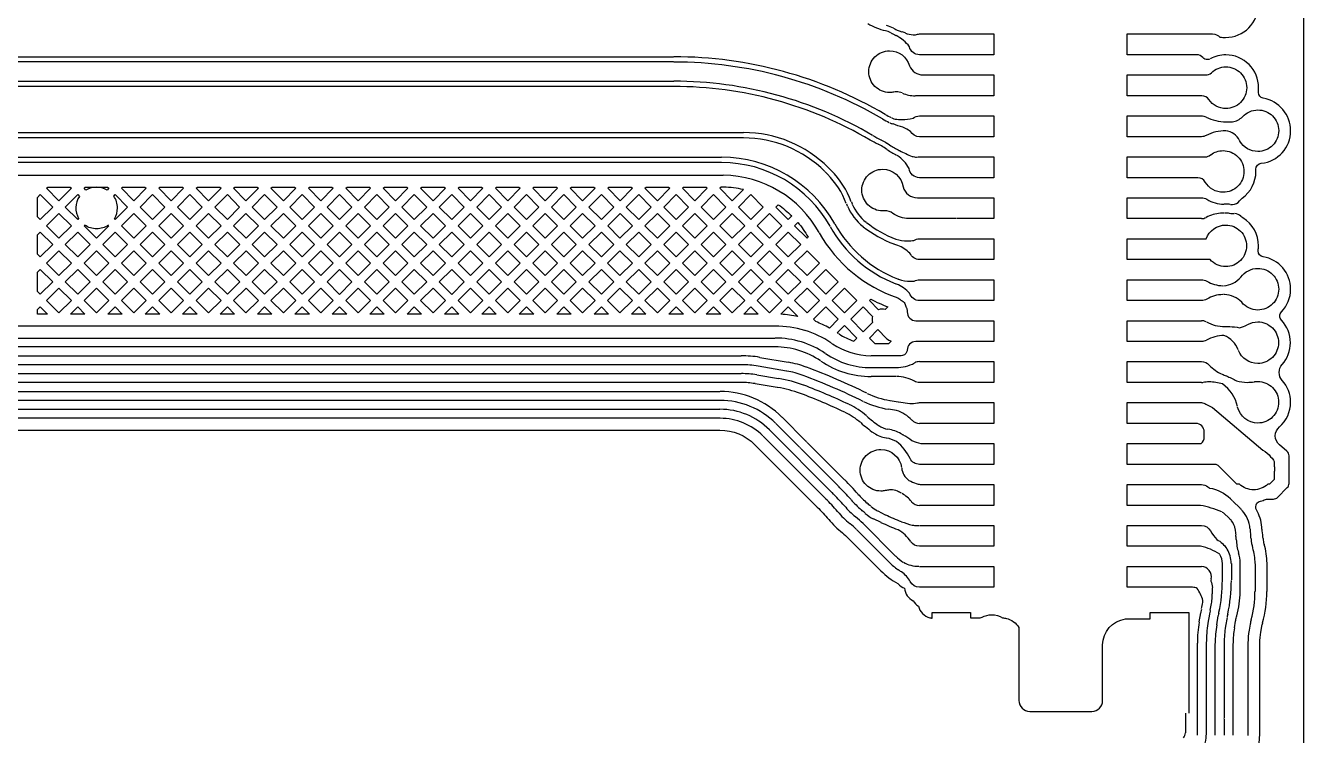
# Model space of a CAD drawing. Extents: x 1548 to 1929, y -174 to 95.
# Drawn here: x 1779.49 to 1790.42, y 42.51 to 48.58 of the extents above; entities that cross this region are included whole.
import ezdxf

# ---------------------------------------------------------------- set-up
doc = ezdxf.new("R2010")
doc.units = 0
doc.layers.add('gbr-dxf_layer0', color=7, linetype='Continuous')

msp = doc.modelspace()

# ---------------------------------------------------------------- linework, layer by layer
at = {"layer": 'gbr-dxf_layer0'}
for p, q in [((1774.881, 48.311), (1785.032, 48.311)), ((1785.032, 48.266), (1774.882, 48.266)), ((1774.882, 48.102), (1785.033, 48.102)), ((1787.166, 48.155), (1787.451, 48.155)), ((1789.543, 48.155), (1789.578, 48.155)), ((1785.032, 48.057), (1774.881, 48.057)), ((1787.133, 47.977), (1787.1, 47.977)), ((1789.452, 47.977), (1788.908, 47.977)), ((1789.543, 47.627), (1788.908, 47.627)), ((1785.53, 47.618), (1767.849, 47.618)), ((1785.628, 47.618), (1785.533, 47.618)), ((1786.854, 47.519), (1786.83, 47.535)), ((1786.856, 47.572), (1786.877, 47.558)), ((1767.917, 47.451), (1785.442, 47.451)), ((1767.881, 47.298), (1785.455, 47.298)), ((1785.441, 47.406), (1767.917, 47.406)), ((1786.346, 47.308), (1786.326, 47.328)), ((1786.356, 47.362), (1786.379, 47.339)), ((1789.443, 47.277), (1788.908, 47.277)), ((1787.117, 47.105), (1787.133, 47.105)), ((1787.451, 46.927), (1787.044, 46.927)), ((1789.452, 46.577), (1788.908, 46.577)), ((1789.543, 46.227), (1788.908, 46.227)), ((1779.68, 46.111), (1779.595, 46.111)), ((1780, 46.111), (1779.876, 46.111)), ((1780.319, 46.111), (1780.196, 46.111)), ((1780.639, 46.111), (1780.515, 46.111)), ((1780.959, 46.111), (1780.835, 46.111)), ((1781.278, 46.111), (1781.155, 46.111)), ((1781.598, 46.111), (1781.474, 46.111)), ((1781.918, 46.111), (1781.794, 46.111)), ((1782.237, 46.111), (1782.114, 46.111)), ((1782.557, 46.111), (1782.434, 46.111)), ((1782.877, 46.111), (1782.753, 46.111)), ((1783.197, 46.111), (1783.073, 46.111)), ((1783.516, 46.111), (1783.393, 46.111)), ((1783.836, 46.111), (1783.712, 46.111)), ((1784.156, 46.111), (1784.032, 46.111)), ((1784.475, 46.111), (1784.352, 46.111)), ((1784.795, 46.111), (1784.672, 46.111)), ((1785.115, 46.111), (1784.991, 46.111)), ((1785.435, 46.111), (1785.311, 46.111)), ((1785.754, 46.111), (1785.631, 46.111)), ((1785.898, 46.009), (1768.373, 46.009)), ((1787.104, 46.055), (1787.133, 46.055)), ((1789.745, 46.004), (1789.783, 46.004)), ((1768.378, 45.907), (1785.898, 45.907)), ((1786.431, 45.952), (1786.437, 45.948)), ((1789.452, 45.877), (1788.908, 45.877)), ((1785.896, 45.831), (1768.376, 45.831)), ((1785.608, 45.679), (1768.376, 45.679)), ((1768.377, 45.755), (1785.608, 45.755)), ((1785.997, 45.625), (1785.755, 45.667)), ((1785.769, 45.741), (1786.011, 45.7)), ((1768.378, 45.603), (1785.61, 45.603)), ((1785.744, 45.591), (1785.928, 45.56)), ((1786.931, 45.578), (1786.721, 45.578)), ((1786.723, 45.654), (1786.931, 45.654)), ((1785.608, 45.526), (1768.378, 45.526)), ((1768.378, 45.45), (1785.426, 45.45)), ((1785.918, 45.484), (1785.729, 45.516)), ((1789.543, 45.527), (1788.908, 45.527)), ((1785.428, 45.374), (1768.377, 45.374)), ((1786.882, 45.373), (1786.951, 45.362)), ((1789.454, 45.355), (1789.535, 45.355)), ((1789.536, 45.355), (1789.543, 45.355)), ((1768.378, 45.298), (1785.426, 45.298)), ((1785.959, 45.23), (1786.163, 45.025)), ((1785.426, 45.222), (1768.377, 45.222)), ((1785.851, 45.122), (1786.385, 44.588)), ((1786.108, 44.973), (1785.904, 45.177)), ((1786.33, 44.535), (1785.796, 45.069)), ((1786.174, 45.015), (1786.493, 44.695)), ((1786.438, 44.643), (1786.122, 44.959)), ((1789.543, 44.827), (1788.908, 44.827)), ((1789.792, 44.533), (1789.809, 44.517)), ((1789.812, 44.513), (1789.873, 44.452)), ((1786.805, 44.33), (1786.741, 44.361)), ((1786.776, 44.429), (1786.84, 44.397)), ((1789.785, 44.361), (1789.729, 44.417)), ((1786.873, 43.992), (1786.597, 44.268)), ((1786.652, 44.321), (1786.928, 44.044)), ((1787.133, 43.955), (1787.222, 43.955)), ((1789.722, 43.84), (1789.722, 43.979)), ((1789.799, 43.98), (1789.799, 43.84)), ((1789.875, 43.74), (1789.875, 43.979)), ((1790.002, 43.978), (1790.002, 43.742)), ((1790.104, 43.74), (1790.104, 43.981)), ((1789.467, 43.777), (1789.454, 43.777)), ((1789.636, 43.773), (1789.636, 43.721)), ((1789.524, 43.481), (1789.537, 43.558)), ((1789.612, 43.547), (1789.599, 43.47)), ((1789.619, 43.579), (1789.618, 43.573)), ((1789.674, 43.456), (1789.687, 43.534)), ((1789.692, 43.555), (1789.693, 43.562)), ((1789.762, 43.519), (1789.749, 43.445)), ((1789.768, 43.547), (1789.766, 43.54)), ((1789.407, 42.7), (1789.407, 42.533))]:
    msp.add_line(p, q, dxfattribs=at)
at = {"layer": 'gbr-dxf_layer0', "linetype": 'Continuous'}
for points in [[(1790.415, 50.929, -0.006517), (1790.415, 50.925), (1790.415, 44.305, -0.014829), (1790.415, 44.295, -0.014825), (1790.415, 44.284), (1790.415, 42.266, -0.414217), (1789.618, 41.47), (1768.502, 41.47, 0.196007), (1766.612, 40.699, -0.196002), (1756.197, 36.453), (1750.697, 36.453, -0.196002), (1740.282, 40.699, 0.196006), (1738.392, 41.47), (1709.026, 41.47)], [(1789.454, 48.505), (1789.639, 48.505, -0.19855), (1789.702, 48.479, 0.043656), (1789.75, 48.475, 0.414223), (1790.03, 48.755)], [(1787.019, 48.51, 0.002817), (1787.028, 48.506, 0.054235), (1787.098, 48.498, -0.102346), (1787.133, 48.505), (1787.222, 48.505), (1787.768, 48.505), (1787.768, 48.327), (1787.222, 48.327)], [(1789.613, 48.289, -0.123266), (1789.601, 48.286), (1789.594, 48.286, -0.221165), (1789.556, 48.304, 0.200226), (1789.503, 48.327), (1788.908, 48.327), (1788.908, 48.505), (1789.453, 48.505)], [(1787.222, 48.327), (1787.133, 48.327, -0.349886), (1787.047, 48.396, 0.115519), (1786.933, 48.492)], [(1786.7, 48.183, -0.414223), (1786.878, 48.361, -0.333035), (1787.048, 48.233, 0.30556), (1787.164, 48.155)], [(1790.009, 47.349, -0.385514), (1790.055, 47.4, 0.384963), (1790.306, 47.678, 0.366937), (1790.072, 47.955, -0.36712), (1790.03, 48.005, -0.03233), (1790.03, 48.011, 0.031471), (1790.032, 48.046, 0.414219), (1789.752, 48.326, 0.125074), (1789.619, 48.292)], [(1786.934, 48.011, 0.038795), (1786.915, 48.009, -0.052973), (1786.878, 48.005, -0.414223), (1786.7, 48.183)], [(1789.579, 48.155, 0.179772), (1789.628, 48.173, -0.196442), (1789.752, 48.224, -0.414223), (1789.93, 48.046, -0.414223), (1789.752, 47.868, -0.243589), (1789.607, 47.944)], [(1789.606, 47.945, 0.240351), (1789.546, 47.977), (1789.454, 47.977)], [(1789.756, 47.754), (1789.808, 47.754, 0.154982), (1789.894, 47.797, -0.212577), (1790.026, 47.856, -0.414223), (1790.204, 47.679, -0.414223), (1790.026, 47.501, -0.269113), (1789.872, 47.59, -0.036515), (1789.869, 47.595, 0.237039), (1789.752, 47.678)], [(1787.133, 47.627, -0.267483), (1787.056, 47.672, 0.052489), (1786.992, 47.709, -0.036883), (1786.907, 47.736)], [(1786.984, 47.773, 0.066719), (1787.078, 47.785, -0.17097), (1787.133, 47.805), (1787.222, 47.805)], [(1789.449, 47.805), (1789.543, 47.805, -0.112277), (1789.582, 47.796)], [(1767.85, 47.663), (1785.53, 47.663, -0.060323), (1785.536, 47.663), (1785.629, 47.663)], [(1786.734, 47.638, 0.023701), (1786.804, 47.601, -0.060789), (1786.809, 47.598, -0.028336), (1786.854, 47.573)], [(1789.751, 47.678, 0.113926), (1789.585, 47.638, -0.123289), (1789.543, 47.627)], [(1786.83, 47.535, 0.030573), (1786.785, 47.56, -0.061683), (1786.78, 47.562, -0.021552), (1786.713, 47.598)], [(1787.222, 47.277), (1787.133, 47.277, -0.382029), (1787.045, 47.356, 0.109213), (1786.943, 47.467)], [(1786.962, 47.509, 0.028394), (1787.071, 47.459, 0.028115), (1787.109, 47.452, -0.068218), (1787.133, 47.455)], [(1789.543, 47.455), (1789.577, 47.455, 0.157744), (1789.62, 47.471)], [(1789.623, 47.473, -0.161696), (1789.729, 47.508, -0.414223), (1789.907, 47.33, -0.414223), (1789.729, 47.152, -0.265439), (1789.576, 47.24)], [(1786.641, 47.171, -0.414223), (1786.819, 47.349, -0.366078), (1786.994, 47.2, 0.345689), (1787.115, 47.105)], [(1789.808, 47.047, 0.235588), (1789.868, 47.078, -0.085807), (1789.892, 47.102, 0.242351), (1790.009, 47.33, 0.014903), (1790.009, 47.346)], [(1789.576, 47.24, 0.259872), (1789.513, 47.277), (1789.445, 47.277)], [(1786.836, 46.994, -0.025273), (1786.819, 46.993, -0.414223), (1786.641, 47.171)], [(1789.454, 47.105), (1789.543, 47.105, -0.139761), (1789.59, 47.092, 0.123864), (1789.735, 47.05)], [(1787.041, 46.927, -0.155548), (1786.906, 46.972, 0.148296), (1786.837, 46.994)], [(1789.735, 46.974, -0.015704), (1789.732, 46.974, -0.012296), (1789.705, 46.973, 0.102365), (1789.585, 46.938)], [(1780.2, 46.87, -0.14942), (1780.1, 46.84, -0.154669), (1779.998, 46.872), (1779.992, 46.866)], [(1786.679, 46.895, 0.075458), (1786.931, 46.752, 0.073639), (1787.032, 46.737)], [(1789.543, 46.755), (1789.584, 46.755, -0.315979), (1789.751, 46.872, -0.414223), (1789.929, 46.695, -0.414223), (1789.751, 46.517, -0.215669), (1789.617, 46.577), (1789.454, 46.577)], [(1790.306, 46.324, 0.367965), (1790.071, 46.601, -0.368955), (1790.028, 46.651, -0.033463), (1790.028, 46.657, 0.033306), (1790.031, 46.694, 0.260296), (1789.898, 46.933, -0.055294), (1789.88, 46.946)], [(1786.277, 46.805, 0.185081), (1786.947, 46.25, -0.101339), (1786.964, 46.24, 0.027824), (1786.986, 46.224, -0.200043), (1787.011, 46.193, 0.037673), (1787.017, 46.175)], [(1787.033, 46.737, 0.038574), (1787.086, 46.741, -0.141807), (1787.133, 46.755), (1787.222, 46.755), (1787.768, 46.755), (1787.768, 46.577), (1787.222, 46.577)], [(1787.222, 46.577), (1787.133, 46.577, -0.300315), (1787.052, 46.631, 0.089353), (1786.948, 46.698, -0.008787), (1786.915, 46.71)], [(1789.732, 46.354, 0.209222), (1789.881, 46.427, -0.242642), (1790.026, 46.502, -0.414223), (1790.204, 46.324, -0.414223), (1790.026, 46.146, -0.225702), (1789.888, 46.212, 0.20405), (1789.74, 46.278), (1789.732, 46.278)], [(1787.133, 46.227, -0.325649), (1787.049, 46.289, 0.113114), (1786.938, 46.368)], [(1786.948, 46.412, -0.004473), (1786.953, 46.41, 0.087262), (1787.057, 46.392)], [(1787.058, 46.392, 0.025729), (1787.089, 46.393, -0.130989), (1787.133, 46.405), (1787.222, 46.405)], [(1789.454, 46.405), (1789.543, 46.405, -0.138543), (1789.59, 46.392, 0.12883), (1789.726, 46.354)], [(1790.306, 45.358, 0.185414), (1790.234, 45.545, -0.185462), (1790.208, 45.613, -0.184466), (1790.233, 45.681, 0.184283), (1790.304, 45.867, 0.192594), (1790.227, 46.06, -0.192106), (1790.213, 46.095, -0.193926), (1790.228, 46.13, 0.193938), (1790.306, 46.324)], [(1786.705, 46.227), (1786.717, 46.239, 0.030424), (1786.863, 46.172)], [(1786.863, 46.172), (1786.841, 46.15, 0.163695), (1786.784, 46.148), (1786.705, 46.227)], [(1789.726, 46.278, 0.129061), (1789.59, 46.24, -0.137805), (1789.543, 46.227)], [(1787.018, 46.174, 0.016833), (1787.021, 46.166, -0.136543), (1787.028, 46.14), (1787.028, 46.13)], [(1786.443, 45.944, -0.020297), (1786.447, 45.942, 0.071229), (1786.572, 45.881), (1786.598, 45.907), (1786.492, 46.013), (1786.431, 45.952)], [(1789.785, 46.004, -0.056222), (1789.869, 45.995, 0.08197), (1789.933, 46.02)], [(1789.938, 46.022, -0.128061), (1790.025, 46.045, -0.414223), (1790.202, 45.867, -0.414223), (1790.025, 45.689, -0.306784), (1789.86, 45.801)], [(1786.379, 45.865, -0.017459), (1786.376, 45.867, 0.070258), (1786.155, 45.971)], [(1786.705, 45.907), (1786.777, 45.979), (1786.852, 45.903, 0.127212), (1786.891, 45.881)], [(1787.451, 45.877), (1787.101, 45.877, 0.407927), (1787.028, 45.802, -0.110629), (1787.026, 45.791, -0.118474), (1787.013, 45.771, -0.20148), (1786.977, 45.756), (1786.721, 45.756)], [(1789.585, 45.887, -0.122331), (1789.543, 45.877), (1789.454, 45.877)], [(1789.858, 45.805, 0.214349), (1789.736, 45.928, 0.12043), (1789.586, 45.888)], [(1789.454, 45.705), (1789.543, 45.705, -0.215021), (1789.61, 45.675, 0.094446), (1789.721, 45.597, -0.009921), (1789.755, 45.584)], [(1787.222, 45.527), (1787.133, 45.527, -0.12817), (1787.09, 45.538, 0.119245), (1786.938, 45.578)], [(1789.757, 45.583, -0.025963), (1789.843, 45.541, 0.07364), (1789.934, 45.528)], [(1789.851, 45.321, 0.191894), (1789.723, 45.514, 0.079028), (1789.61, 45.532)], [(1789.935, 45.528, 0.046229), (1789.993, 45.533, -0.047598), (1790, 45.534, -0.036505), (1790.026, 45.535, -0.414223), (1790.203, 45.358, -0.414223), (1790.026, 45.18, -0.347605), (1789.853, 45.317)], [(1786.953, 45.362), (1787.051, 45.347, 0.05099), (1787.115, 45.353)], [(1787.117, 45.353, -0.045473), (1787.133, 45.355), (1787.222, 45.355)], [(1789.568, 45.064), (1789.568, 45.104, 0.4012), (1789.495, 45.177), (1788.908, 45.177), (1788.908, 45.355), (1789.454, 45.355)], [(1789.543, 45.355, -0.113119), (1789.581, 45.342), (1789.638, 45.312), (1790.068, 44.948, -0.125723), (1790.135, 44.891), (1790.147, 44.88, -0.22027), (1790.165, 44.842), (1790.165, 44.82, -0.044677), (1790.168, 44.788, -0.044673), (1790.165, 44.756), (1790.165, 44.697), (1790.126, 44.658), (1790.111, 44.658, -0.190342), (1789.99, 44.61, -0.190335), (1789.868, 44.658), (1789.847, 44.658), (1789.692, 44.813, 0.090466), (1789.669, 44.827), (1789.543, 44.827)], [(1790.092, 44.528, -0.089612), (1790.11, 44.531), (1790.159, 44.531, 0.199328), (1790.194, 44.545), (1790.277, 44.629, 0.198628), (1790.292, 44.664), (1790.292, 44.901, 0.220256), (1790.274, 44.939), (1790.211, 44.993, -0.220051), (1790.175, 45.071, -0.216608), (1790.21, 45.147, 0.21617), (1790.306, 45.358)], [(1787.069, 45.205, 0.125196), (1786.937, 45.287), (1786.868, 45.298)], [(1766.497, 44.835, -0.075246), (1768.377, 45.119), (1785.428, 45.119, -0.198651), (1785.724, 44.997), (1786.259, 44.462, -0.016766), (1786.357, 44.357, 0.038969), (1786.474, 44.242, -0.022423), (1786.525, 44.196), (1786.802, 43.918, 0.071019), (1786.949, 43.808, 0.106274), (1787.006, 43.768, 0.270457), (1787.079, 43.662, 0.125985), (1787.125, 43.616, 0.287204), (1787.221, 43.517)], [(1787.053, 44.877, 0.111325), (1786.938, 45.022, 0.08342), (1786.85, 45.052)], [(1786.996, 45.078, -0.060828), (1787.069, 45.031, 0.047255), (1787.144, 45.005), (1787.768, 45.005), (1787.768, 44.827), (1787.224, 44.827)], [(1789.454, 45.005), (1789.541, 45.005, 0.226057), (1789.568, 45.063)], [(1786.626, 44.777, -0.414223), (1786.804, 44.954, -0.375381), (1786.98, 44.8)], [(1786.981, 44.796, 0.211492), (1787.043, 44.69, 0.029593), (1787.106, 44.663, 0.02853), (1787.14, 44.655), (1787.222, 44.655)], [(1787.222, 44.827), (1787.133, 44.827, -0.283097), (1787.054, 44.876)], [(1786.888, 44.609, 0.06264), (1786.85, 44.604, -0.035366), (1786.841, 44.603, -0.052817), (1786.804, 44.599, -0.414223), (1786.626, 44.777)], [(1786.98, 44.58, -0.013727), (1786.946, 44.598, 0.096383), (1786.889, 44.609)], [(1789.543, 44.655, -0.169954), (1789.599, 44.635, 0.005172), (1789.613, 44.625, -0.154539), (1789.791, 44.535)], [(1789.717, 44.422, 0.053252), (1789.535, 44.477), (1789.453, 44.477)], [(1790.07, 44.193, 0.03229), (1790.063, 44.258, -0.047608), (1790.06, 44.292, 0.109732), (1790.013, 44.439, -0.131189), (1790.007, 44.464, -0.354661), (1790.047, 44.514, 0.042013), (1790.092, 44.527)], [(1787.058, 44.168, 0.130849), (1786.95, 44.267, -0.026924), (1786.807, 44.329)], [(1786.98, 44.337, 0.017554), (1787.072, 44.308, 0.035213), (1787.112, 44.305)], [(1789.7, 44.059, 0.106274), (1789.536, 44.127), (1788.908, 44.127), (1788.908, 44.305), (1789.452, 44.305)], [(1789.454, 44.305), (1789.543, 44.305, -0.277715), (1789.622, 44.258, 0.053424), (1789.674, 44.185, -0.130401), (1789.761, 44.106)], [(1787.222, 44.127), (1787.133, 44.127, -0.246385), (1787.06, 44.166)], [(1787.133, 43.777, -0.279087), (1787.055, 43.825, 0.101981), (1786.979, 43.909, -0.014931), (1786.952, 43.926)], [(1789.627, 43.848, 0.01293), (1789.623, 43.83, -0.120748), (1789.637, 43.775)], [(1789.554, 43.65, 0.008278), (1789.556, 43.664, 0.080293), (1789.506, 43.767, 0.135377), (1789.468, 43.777)], [(1787.221, 43.515), (1787.23, 43.515, 0.022025), (1787.242, 43.514), (1787.242, 43.562), (1787.57, 43.562), (1787.57, 43.515), (1787.637, 43.515)], [(1787.638, 43.515, 0.103621), (1787.668, 43.522, -0.12138), (1787.75, 43.542, -0.139884), (1787.844, 43.515, -0.048154), (1787.876, 43.511)], [(1787.876, 43.511, -0.205427), (1787.983, 43.432), (1787.983, 42.812)], [(1787.983, 42.81, 0.408292), (1788.076, 42.715), (1788.607, 42.715, 0.399285), (1788.699, 42.808), (1788.699, 43.284, -0.378699), (1788.895, 43.506), (1789.106, 43.506), (1789.106, 43.562), (1789.435, 43.562), (1789.435, 42.7)], [(1789.825, 43.431), (1789.834, 43.486, -0.029196), (1789.836, 43.493, -0.007157), (1789.846, 43.533)], [(1789.969, 43.5, 0.007602), (1789.959, 43.462), (1789.95, 43.411)], [(1789.588, 41.861, 0.307018), (1790.042, 42.531), (1790.042, 42.667), (1790.043, 43.3, -0.040468), (1790.05, 43.393), (1790.059, 43.442, -0.006638), (1790.067, 43.472)], [(1789.509, 42.513), (1789.509, 42.634, -0.06753), (1789.51, 42.644, -0.066241), (1789.509, 42.654), (1789.509, 43.298)], [(1789.585, 43.3), (1789.585, 42.654, -0.06753), (1789.584, 42.644, -0.066241), (1789.585, 42.634), (1789.585, 42.515)], [(1789.661, 42.514), (1789.661, 42.646, -0.066756), (1789.662, 42.656, -0.066812), (1789.661, 42.666), (1789.661, 43.297)], [(1789.737, 43.298), (1789.737, 42.666, -0.066756), (1789.736, 42.656, -0.066812), (1789.737, 42.646), (1789.737, 42.512)], [(1789.814, 42.514), (1789.814, 42.676, -0.039413), (1789.814, 42.686, -0.040025), (1789.814, 42.696), (1789.814, 43.297)], [(1789.941, 43.299), (1789.941, 42.696, -0.039413), (1789.94, 42.686, -0.040025), (1789.941, 42.676), (1789.941, 42.511)]]:
    msp.add_lwpolyline(points, format="xyb", dxfattribs=at)
for points in [[(1787.453, 48.155), (1787.768, 48.155), (1787.768, 47.977), (1787.133, 47.977)], [(1788.908, 47.977), (1788.908, 48.155), (1789.543, 48.155)], [(1787.224, 47.805), (1787.768, 47.805), (1787.768, 47.627), (1787.133, 47.627)], [(1788.908, 47.627), (1788.908, 47.805), (1789.447, 47.805)], [(1787.133, 47.455), (1787.768, 47.455), (1787.768, 47.277), (1787.224, 47.277)], [(1788.908, 47.277), (1788.908, 47.455), (1789.543, 47.455)], [(1785.457, 47.196), (1785.437, 47.196), (1785.427, 47.186)], [(1785.427, 47.186), (1785.533, 47.08), (1785.629, 47.176)], [(1787.133, 47.105), (1787.768, 47.105), (1787.768, 46.927), (1787.454, 46.927)], [(1789.543, 46.927), (1788.908, 46.927), (1788.908, 47.105), (1789.452, 47.105)], [(1779.992, 46.866), (1780.098, 46.76), (1780.204, 46.866)], [(1788.908, 46.577), (1788.908, 46.755), (1789.543, 46.755)], [(1787.225, 46.405), (1787.768, 46.405), (1787.768, 46.227), (1787.133, 46.227)], [(1788.908, 46.227), (1788.908, 46.405), (1789.452, 46.405)], [(1779.595, 46.111), (1779.595, 46.15), (1779.618, 46.173), (1779.68, 46.111)], [(1779.876, 46.111), (1779.938, 46.173), (1780, 46.111)], [(1780.196, 46.111), (1780.258, 46.173), (1780.319, 46.111)], [(1780.515, 46.111), (1780.577, 46.173), (1780.639, 46.111)], [(1780.835, 46.111), (1780.897, 46.173), (1780.959, 46.111)], [(1781.155, 46.111), (1781.217, 46.173), (1781.278, 46.111)], [(1781.474, 46.111), (1781.536, 46.173), (1781.598, 46.111)], [(1781.794, 46.111), (1781.856, 46.173), (1781.918, 46.111)], [(1782.114, 46.111), (1782.176, 46.173), (1782.237, 46.111)], [(1782.434, 46.111), (1782.495, 46.173), (1782.557, 46.111)], [(1782.753, 46.111), (1782.815, 46.173), (1782.877, 46.111)], [(1783.073, 46.111), (1783.135, 46.173), (1783.197, 46.111)], [(1783.393, 46.111), (1783.454, 46.173), (1783.516, 46.111)], [(1783.712, 46.111), (1783.774, 46.173), (1783.836, 46.111)], [(1784.032, 46.111), (1784.094, 46.173), (1784.156, 46.111)], [(1784.352, 46.111), (1784.414, 46.173), (1784.475, 46.111)], [(1784.672, 46.111), (1784.733, 46.173), (1784.795, 46.111)], [(1784.991, 46.111), (1785.053, 46.173), (1785.115, 46.111)], [(1785.311, 46.111), (1785.373, 46.173), (1785.435, 46.111)], [(1785.631, 46.111), (1785.692, 46.173), (1785.754, 46.111)], [(1785.949, 46.11), (1786.012, 46.173), (1786.094, 46.091)], [(1787.133, 46.055), (1787.768, 46.055), (1787.768, 45.877), (1787.453, 45.877)], [(1788.908, 45.877), (1788.908, 46.055), (1789.543, 46.055)], [(1786.891, 45.881), (1786.868, 45.858), (1786.755, 45.858), (1786.705, 45.907)], [(1787.133, 45.705), (1787.768, 45.705), (1787.768, 45.527), (1787.224, 45.527)], [(1788.908, 45.527), (1788.908, 45.705), (1789.452, 45.705)], [(1787.225, 45.355), (1787.768, 45.355), (1787.768, 45.177), (1787.133, 45.177)], [(1788.908, 44.827), (1788.908, 45.005), (1789.452, 45.005)], [(1787.224, 44.655), (1787.768, 44.655), (1787.768, 44.477), (1787.133, 44.477)], [(1789.451, 44.477), (1788.908, 44.477), (1788.908, 44.655), (1789.543, 44.655)], [(1787.133, 44.305), (1787.768, 44.305), (1787.768, 44.127), (1787.224, 44.127)], [(1787.224, 43.955), (1787.768, 43.955), (1787.768, 43.777), (1787.133, 43.777)], [(1789.452, 43.777), (1788.908, 43.777), (1788.908, 43.955), (1789.543, 43.955)]]:
    msp.add_lwpolyline(points, dxfattribs=at)
for points in [[(1779.672, 47.186), (1779.682, 47.196), (1779.874, 47.196), (1779.884, 47.186), (1779.778, 47.08)], [(1780.311, 47.186), (1780.322, 47.196), (1780.513, 47.196), (1780.523, 47.186), (1780.417, 47.08)], [(1780.631, 47.186), (1780.641, 47.196), (1780.833, 47.196), (1780.843, 47.186), (1780.737, 47.08)], [(1780.951, 47.186), (1780.961, 47.196), (1781.152, 47.196), (1781.163, 47.186), (1781.057, 47.08)], [(1781.27, 47.186), (1781.281, 47.196), (1781.472, 47.196), (1781.482, 47.186), (1781.376, 47.08)], [(1781.59, 47.186), (1781.6, 47.196), (1781.792, 47.196), (1781.802, 47.186), (1781.696, 47.08)], [(1781.91, 47.186), (1781.92, 47.196), (1782.111, 47.196), (1782.122, 47.186), (1782.016, 47.08)], [(1782.23, 47.186), (1782.24, 47.196), (1782.431, 47.196), (1782.441, 47.186), (1782.335, 47.08)], [(1782.549, 47.186), (1782.56, 47.196), (1782.751, 47.196), (1782.761, 47.186), (1782.655, 47.08)], [(1782.869, 47.186), (1782.879, 47.196), (1783.071, 47.196), (1783.081, 47.186), (1782.975, 47.08)], [(1783.189, 47.186), (1783.199, 47.196), (1783.39, 47.196), (1783.401, 47.186), (1783.295, 47.08)], [(1783.508, 47.186), (1783.519, 47.196), (1783.71, 47.196), (1783.72, 47.186), (1783.614, 47.08)], [(1783.828, 47.186), (1783.838, 47.196), (1784.03, 47.196), (1784.04, 47.186), (1783.934, 47.08)], [(1784.148, 47.186), (1784.158, 47.196), (1784.35, 47.196), (1784.36, 47.186), (1784.254, 47.08)], [(1784.468, 47.186), (1784.478, 47.196), (1784.669, 47.196), (1784.68, 47.186), (1784.574, 47.08)], [(1784.787, 47.186), (1784.798, 47.196), (1784.989, 47.196), (1784.999, 47.186), (1784.893, 47.08)], [(1785.107, 47.186), (1785.117, 47.196), (1785.309, 47.196), (1785.319, 47.186), (1785.213, 47.08)], [(1779.595, 46.943), (1779.595, 47.109), (1779.618, 47.132), (1779.724, 47.026), (1779.618, 46.92)], [(1780.471, 47.026), (1780.577, 47.132), (1780.683, 47.026), (1780.577, 46.92)], [(1780.791, 47.026), (1780.897, 47.132), (1781.003, 47.026), (1780.897, 46.92)], [(1781.111, 47.026), (1781.217, 47.132), (1781.322, 47.026), (1781.217, 46.92)], [(1781.43, 47.026), (1781.536, 47.132), (1781.642, 47.026), (1781.536, 46.92)], [(1781.75, 47.026), (1781.856, 47.132), (1781.962, 47.026), (1781.856, 46.92)], [(1782.07, 47.026), (1782.176, 47.132), (1782.282, 47.026), (1782.176, 46.92)], [(1782.389, 47.026), (1782.495, 47.132), (1782.601, 47.026), (1782.495, 46.92)], [(1782.709, 47.026), (1782.815, 47.132), (1782.921, 47.026), (1782.815, 46.92)], [(1783.029, 47.026), (1783.135, 47.132), (1783.241, 47.026), (1783.135, 46.92)], [(1783.349, 47.026), (1783.454, 47.132), (1783.561, 47.026), (1783.455, 46.92)], [(1783.668, 47.026), (1783.774, 47.132), (1783.88, 47.026), (1783.774, 46.92)], [(1783.988, 47.026), (1784.094, 47.132), (1784.2, 47.026), (1784.094, 46.92)], [(1784.308, 47.026), (1784.414, 47.132), (1784.52, 47.026), (1784.414, 46.92)], [(1784.627, 47.026), (1784.733, 47.132), (1784.839, 47.026), (1784.733, 46.92)], [(1784.947, 47.026), (1785.053, 47.132), (1785.159, 47.026), (1785.053, 46.92)], [(1785.267, 47.026), (1785.373, 47.132), (1785.479, 47.026), (1785.373, 46.92)], [(1785.587, 47.026), (1785.692, 47.132), (1785.798, 47.026), (1785.692, 46.92)], [(1779.672, 46.866), (1779.778, 46.972), (1779.884, 46.866), (1779.778, 46.76)], [(1780.311, 46.866), (1780.417, 46.972), (1780.523, 46.866), (1780.417, 46.76)], [(1780.631, 46.866), (1780.737, 46.972), (1780.843, 46.866), (1780.737, 46.76)], [(1780.951, 46.866), (1781.057, 46.972), (1781.163, 46.866), (1781.057, 46.76)], [(1781.271, 46.866), (1781.376, 46.972), (1781.482, 46.866), (1781.377, 46.76)], [(1781.59, 46.866), (1781.696, 46.972), (1781.802, 46.866), (1781.696, 46.76)], [(1781.91, 46.866), (1782.016, 46.972), (1782.122, 46.866), (1782.016, 46.76)], [(1782.23, 46.866), (1782.335, 46.972), (1782.442, 46.866), (1782.336, 46.76)], [(1782.549, 46.866), (1782.655, 46.972), (1782.761, 46.866), (1782.655, 46.76)], [(1782.869, 46.866), (1782.975, 46.972), (1783.081, 46.866), (1782.975, 46.76)], [(1783.189, 46.866), (1783.295, 46.972), (1783.401, 46.866), (1783.295, 46.76)], [(1783.508, 46.866), (1783.614, 46.972), (1783.72, 46.866), (1783.614, 46.76)], [(1783.828, 46.866), (1783.934, 46.972), (1784.04, 46.866), (1783.934, 46.76)], [(1784.148, 46.866), (1784.254, 46.972), (1784.36, 46.866), (1784.254, 46.76)], [(1784.468, 46.866), (1784.574, 46.972), (1784.679, 46.866), (1784.573, 46.76)], [(1784.787, 46.866), (1784.893, 46.972), (1784.999, 46.866), (1784.893, 46.76)], [(1785.107, 46.866), (1785.213, 46.972), (1785.319, 46.866), (1785.213, 46.76)], [(1785.427, 46.866), (1785.533, 46.972), (1785.639, 46.866), (1785.532, 46.76)], [(1785.746, 46.866), (1785.852, 46.972), (1785.958, 46.866), (1785.852, 46.76)], [(1779.595, 46.624), (1779.595, 46.789), (1779.618, 46.812), (1779.724, 46.706), (1779.618, 46.6)], [(1779.832, 46.706), (1779.938, 46.812), (1780.044, 46.706), (1779.938, 46.6)], [(1780.152, 46.706), (1780.257, 46.812), (1780.364, 46.706), (1780.258, 46.6)], [(1780.471, 46.706), (1780.577, 46.812), (1780.683, 46.706), (1780.577, 46.6)], [(1780.791, 46.706), (1780.897, 46.812), (1781.003, 46.706), (1780.897, 46.6)], [(1781.111, 46.706), (1781.217, 46.812), (1781.323, 46.706), (1781.217, 46.6)], [(1781.43, 46.706), (1781.536, 46.812), (1781.642, 46.706), (1781.536, 46.6)], [(1781.75, 46.706), (1781.856, 46.812), (1781.962, 46.706), (1781.856, 46.6)], [(1782.07, 46.706), (1782.176, 46.812), (1782.282, 46.706), (1782.176, 46.6)], [(1782.39, 46.706), (1782.495, 46.812), (1782.601, 46.706), (1782.496, 46.6)], [(1782.709, 46.706), (1782.815, 46.812), (1782.921, 46.706), (1782.815, 46.6)], [(1783.029, 46.706), (1783.135, 46.812), (1783.241, 46.706), (1783.135, 46.6)], [(1783.349, 46.706), (1783.455, 46.812), (1783.561, 46.706), (1783.455, 46.6)], [(1783.668, 46.706), (1783.774, 46.812), (1783.88, 46.706), (1783.774, 46.6)], [(1783.988, 46.706), (1784.094, 46.812), (1784.2, 46.706), (1784.094, 46.6)], [(1784.308, 46.706), (1784.414, 46.812), (1784.52, 46.706), (1784.414, 46.6)], [(1784.627, 46.706), (1784.733, 46.812), (1784.839, 46.706), (1784.733, 46.6)], [(1784.947, 46.706), (1785.053, 46.812), (1785.159, 46.706), (1785.053, 46.6)], [(1785.267, 46.706), (1785.373, 46.812), (1785.479, 46.706), (1785.373, 46.6)], [(1785.586, 46.706), (1785.692, 46.812), (1785.798, 46.706), (1785.692, 46.6)], [(1785.906, 46.706), (1786.012, 46.812), (1786.118, 46.706), (1786.012, 46.6)], [(1779.672, 46.546), (1779.778, 46.652), (1779.884, 46.546), (1779.778, 46.441)], [(1779.992, 46.546), (1780.098, 46.652), (1780.204, 46.546), (1780.098, 46.44)], [(1780.311, 46.546), (1780.417, 46.652), (1780.523, 46.546), (1780.417, 46.44)], [(1780.631, 46.546), (1780.737, 46.652), (1780.843, 46.546), (1780.737, 46.44)], [(1780.951, 46.546), (1781.057, 46.652), (1781.163, 46.546), (1781.057, 46.44)], [(1781.271, 46.546), (1781.377, 46.652), (1781.483, 46.546), (1781.377, 46.44)], [(1781.59, 46.546), (1781.696, 46.652), (1781.802, 46.546), (1781.696, 46.441)], [(1781.91, 46.546), (1782.016, 46.652), (1782.122, 46.546), (1782.016, 46.44)], [(1782.23, 46.546), (1782.336, 46.652), (1782.442, 46.546), (1782.336, 46.44)], [(1782.549, 46.546), (1782.655, 46.652), (1782.761, 46.546), (1782.655, 46.441)], [(1782.869, 46.546), (1782.975, 46.652), (1783.081, 46.546), (1782.975, 46.44)], [(1783.189, 46.546), (1783.295, 46.652), (1783.401, 46.546), (1783.295, 46.44)], [(1783.509, 46.546), (1783.614, 46.652), (1783.72, 46.546), (1783.614, 46.441)], [(1783.828, 46.546), (1783.934, 46.652), (1784.04, 46.546), (1783.934, 46.44)], [(1784.148, 46.546), (1784.254, 46.652), (1784.36, 46.547), (1784.254, 46.441)], [(1784.467, 46.547), (1784.573, 46.652), (1784.679, 46.546), (1784.573, 46.44)], [(1784.787, 46.546), (1784.893, 46.652), (1784.999, 46.546), (1784.893, 46.44)], [(1785.107, 46.546), (1785.213, 46.652), (1785.319, 46.547), (1785.213, 46.441)], [(1785.427, 46.547), (1785.532, 46.652), (1785.638, 46.546), (1785.533, 46.441)], [(1785.746, 46.546), (1785.852, 46.652), (1785.958, 46.546), (1785.852, 46.44)], [(1786.066, 46.546), (1786.172, 46.652), (1786.278, 46.546), (1786.172, 46.44)], [(1779.595, 46.304), (1779.595, 46.469), (1779.618, 46.493), (1779.724, 46.387), (1779.618, 46.281)], [(1779.832, 46.387), (1779.938, 46.493), (1780.044, 46.387), (1779.938, 46.281)], [(1780.152, 46.387), (1780.258, 46.493), (1780.364, 46.387), (1780.258, 46.281)], [(1780.471, 46.387), (1780.577, 46.492), (1780.683, 46.387), (1780.577, 46.281)], [(1780.791, 46.387), (1780.897, 46.493), (1781.003, 46.387), (1780.897, 46.281)], [(1781.111, 46.387), (1781.217, 46.493), (1781.323, 46.387), (1781.217, 46.281)], [(1781.43, 46.387), (1781.536, 46.493), (1781.642, 46.387), (1781.536, 46.281)], [(1781.75, 46.387), (1781.856, 46.492), (1781.962, 46.386), (1781.856, 46.281)], [(1782.07, 46.386), (1782.176, 46.493), (1782.282, 46.387), (1782.176, 46.28)], [(1782.39, 46.387), (1782.496, 46.493), (1782.601, 46.387), (1782.495, 46.281)], [(1782.709, 46.387), (1782.815, 46.493), (1782.921, 46.387), (1782.815, 46.281)], [(1783.029, 46.387), (1783.135, 46.492), (1783.241, 46.386), (1783.135, 46.28)], [(1783.349, 46.386), (1783.455, 46.493), (1783.561, 46.387), (1783.454, 46.281)], [(1783.668, 46.387), (1783.774, 46.493), (1783.88, 46.387), (1783.774, 46.281)], [(1783.988, 46.387), (1784.094, 46.493), (1784.2, 46.387), (1784.094, 46.281)], [(1784.308, 46.387), (1784.414, 46.493), (1784.52, 46.387), (1784.414, 46.281)], [(1784.627, 46.387), (1784.733, 46.493), (1784.839, 46.387), (1784.733, 46.281)], [(1784.947, 46.387), (1785.053, 46.493), (1785.159, 46.387), (1785.053, 46.281)], [(1785.267, 46.387), (1785.373, 46.493), (1785.479, 46.387), (1785.373, 46.281)], [(1785.586, 46.387), (1785.692, 46.492), (1785.798, 46.386), (1785.692, 46.281)], [(1785.906, 46.386), (1786.012, 46.493), (1786.118, 46.387), (1786.012, 46.281)], [(1786.226, 46.387), (1786.332, 46.492), (1786.438, 46.387), (1786.332, 46.281)], [(1779.672, 46.227), (1779.778, 46.333), (1779.884, 46.227), (1779.778, 46.121)], [(1779.992, 46.227), (1780.098, 46.333), (1780.204, 46.227), (1780.098, 46.121)], [(1780.311, 46.227), (1780.417, 46.333), (1780.523, 46.227), (1780.417, 46.121)], [(1780.631, 46.227), (1780.737, 46.333), (1780.843, 46.227), (1780.737, 46.121)], [(1780.951, 46.227), (1781.057, 46.333), (1781.163, 46.227), (1781.057, 46.121)], [(1781.271, 46.227), (1781.377, 46.333), (1781.482, 46.227), (1781.376, 46.121)], [(1781.59, 46.227), (1781.696, 46.333), (1781.802, 46.227), (1781.696, 46.121)], [(1781.91, 46.227), (1782.016, 46.333), (1782.122, 46.227), (1782.016, 46.121)], [(1782.23, 46.227), (1782.336, 46.333), (1782.442, 46.227), (1782.335, 46.121)], [(1782.549, 46.227), (1782.655, 46.333), (1782.761, 46.227), (1782.655, 46.121)], [(1782.869, 46.227), (1782.975, 46.333), (1783.081, 46.227), (1782.975, 46.121)], [(1783.189, 46.227), (1783.295, 46.333), (1783.401, 46.227), (1783.295, 46.121)], [(1783.508, 46.227), (1783.614, 46.333), (1783.72, 46.227), (1783.614, 46.121)], [(1783.828, 46.227), (1783.934, 46.333), (1784.04, 46.227), (1783.934, 46.121)], [(1784.148, 46.227), (1784.254, 46.333), (1784.36, 46.227), (1784.254, 46.121)], [(1784.467, 46.227), (1784.573, 46.333), (1784.679, 46.227), (1784.573, 46.121)], [(1784.787, 46.227), (1784.893, 46.333), (1784.999, 46.227), (1784.893, 46.121)], [(1785.107, 46.227), (1785.213, 46.333), (1785.319, 46.227), (1785.213, 46.121)], [(1785.427, 46.227), (1785.533, 46.333), (1785.639, 46.227), (1785.533, 46.121)], [(1785.746, 46.227), (1785.852, 46.333), (1785.958, 46.227), (1785.852, 46.121)], [(1786.066, 46.227), (1786.172, 46.333), (1786.278, 46.227), (1786.172, 46.121)], [(1786.386, 46.227), (1786.492, 46.333), (1786.598, 46.227), (1786.492, 46.121)]]:
    msp.add_lwpolyline(points, close=True, dxfattribs=at)
for points in [[(1779.992, 47.186), (1780.002, 47.196), (1780.193, 47.196), (1780.204, 47.186), (1780.189, 47.171, 0.274161), (1780.008, 47.17)], [(1779.832, 47.026), (1779.938, 47.132), (1779.953, 47.117, 0.287002), (1779.946, 46.928), (1779.938, 46.92)], [(1780.246, 47.12), (1780.258, 47.132), (1780.363, 47.026), (1780.257, 46.92), (1780.252, 46.925, 0.137279), (1780.278, 47.018, 0.154665)], [(1785.906, 47.026), (1785.926, 47.046, -0.044274), (1786.042, 46.95), (1786.012, 46.92)], [(1786.066, 46.866), (1786.094, 46.894, -0.044756), (1786.181, 46.769), (1786.172, 46.76)], [(1786.226, 46.067), (1786.332, 46.173), (1786.438, 46.067), (1786.363, 45.992, 0.033296), (1786.246, 46.047)], [(1786.546, 46.067), (1786.651, 46.173), (1786.732, 46.092, 0.149089), (1786.731, 46.04), (1786.652, 45.961)]]:
    msp.add_lwpolyline(points, format="xyb", close=True, dxfattribs=at)
at = {"layer": 'gbr-dxf_layer0'}
for centre, radius, start, end in [((1786.966, 49.058), 0.539, 239.4919, 256.7601), ((1786.802, 48.363), 0.174, 60.1877, 76.4353), ((1786.802, 48.363), 0.219, 60.5243, 76.784), ((1787.086, 48.858), 0.396, 240.3818, 247.1437), ((1787.086, 48.858), 0.351, 240.1972, 247.4646), ((1787.086, 48.858), 0.351, 247.5124, 252.8536), ((1786.85, 48.095), 0.448, 67.9876, 72.531), ((1785.033, 44.751), 3.559, 59.5107, 89.969), ((1785.033, 44.751), 3.514, 59.4905, 89.9999), ((1785.033, 44.751), 3.35, 59.5258, 89.9802), ((1785.033, 44.751), 3.305, 59.4895, 89.9988), ((1786.935, 47.886), 0.125, 66.7406, 90.0077), ((1787.1, 48.268), 0.291, 247.191, 269.2881), ((1787.159, 48.358), 0.672, 239.5546, 244.8767), ((1787.159, 48.358), 0.627, 239.45, 244.7698), ((1787.129, 48.302), 0.609, 245.835, 248.3019), ((1787.129, 48.302), 0.564, 245.7211, 248.2573), ((1786.984, 48.129), 0.356, 260.3968, 269.8395), ((1789.756, 48.134), 0.38, 243.0837, 269.5192), ((1785.629, 46.634), 1.028, 45.1149, 89.9143), ((1785.629, 46.634), 0.983, 44.9917, 89.9998), ((1787.45, 48.442), 1.099, 237.2616, 242.2179), ((1787.45, 48.442), 1.054, 237.1491, 242.3215), ((1785.442, 46.344), 1.107, 29.1418, 89.9375), ((1785.442, 46.344), 1.062, 29.2076, 89.9943), ((1785.442, 46.344), 0.954, 29.1512, 89.0485), ((1785.848, 46.81), 0.704, 20.4347, 44.9239), ((1785.848, 46.81), 0.749, 20.3433, 44.8261), ((1785.442, 46.344), 0.852, 77.3907, 88.871), ((1786.926, 47.212), 0.446, 200.6948, 203.2808), ((1786.927, 47.21), 0.446, 203.1201, 231.8396), ((1786.926, 47.212), 0.401, 200.8626, 203.4373), ((1786.927, 47.21), 0.401, 203.287, 231.5408), ((1789.751, 46.695), 0.356, 90.2887, 92.0587), ((1789.751, 46.695), 0.279, 90.0767, 92.1694), ((1789.751, 46.695), 0.356, 83.759, 90.018), ((1789.751, 46.695), 0.279, 83.5155, 89.7582), ((1789.84, 47.49), 0.52, 263.8009, 268.1619), ((1789.84, 47.49), 0.444, 263.6372, 265.605), ((1789.826, 46.895), 0.075, 44.9214, 87.5452), ((1787.336, 47.4), 1.107, 209.158, 248.5179), ((1787.336, 47.4), 1.062, 209.2229, 248.4176), ((1789.543, 47.016), 0.0889, 269.9993, 296.6148), ((1787.276, 47.654), 1.011, 231.9444, 248.9738), ((1785.898, 45.137), 0.974, 78.3906, 86.9887), ((1787.103, 46.13), 0.075, 180, 270.0019), ((1785.898, 45.137), 0.872, 72.9347, 89.8619), ((1789.543, 45.966), 0.0889, 62.9319, 89.9831), ((1789.743, 46.332), 0.327, 241.4003, 269.959), ((1785.898, 45.137), 0.77, 56.0245, 89.8581), ((1785.898, 45.137), 0.694, 55.8121, 90.0007), ((1786.721, 46.348), 0.694, 235.7771, 270.0005), ((1786.413, 45.903), 0.0508, 232.1298, 238.4246), ((1786.721, 46.348), 0.592, 235.9644, 269.6971), ((1785.61, 44.81), 0.945, 80.4024, 90.0008), ((1785.61, 44.81), 0.869, 80.497, 89.8504), ((1785.874, 44.88), 0.831, 69.4278, 80.3554), ((1786.721, 46.348), 0.77, 235.9914, 269.8494), ((1786.933, 45.987), 0.333, 270.0054, 298.4119), ((1787.133, 45.616), 0.0889, 90.001, 116.9722), ((1785.609, 44.81), 0.793, 80.3568, 89.8602), ((1785.717, 44.305), 1.273, 70.4595, 80.3378), ((1785.874, 44.88), 0.755, 69.5448, 80.4624), ((1784.019, 39.972), 6.002, 63.9765, 69.3213), ((1784.019, 39.972), 6.079, 64.0024, 69.3066), ((1785.428, 44.701), 0.749, 45.0254, 89.8906), ((1785.609, 44.81), 0.717, 80.4687, 89.9636), ((1785.717, 44.305), 1.197, 70.5343, 80.2221), ((1784.02, 39.972), 5.926, 64.9458, 68.9814), ((1789.543, 45.616), 0.0889, 269.994, 277.9061), ((1789.611, 45.17), 0.362, 90.2191, 98.5741), ((1785.428, 44.701), 0.673, 45.1577, 89.8533), ((1784.02, 39.972), 5.85, 64.9609, 68.9966), ((1786.259, 44.761), 0.639, 48.658, 64.8077), ((1786.985, 46.045), 0.756, 244.1906, 261.0505), ((1786.985, 46.045), 0.68, 243.9786, 261.1673), ((1785.428, 44.701), 0.597, 45.0038, 90.0003), ((1786.259, 44.761), 0.562, 48.8166, 64.9575), ((1787.441, 46.101), 1.148, 228.6284, 235.0283), ((1785.428, 44.701), 0.52, 45.1738, 89.7554), ((1787.441, 46.101), 1.224, 228.5447, 235.1626), ((1786.893, 45.314), 0.189, 235.2069, 260.7624), ((1786.804, 44.777), 0.356, 61.0674, 80.312), ((1787.133, 45.266), 0.0889, 224.3683, 269.9834), ((1785.118, 43.97), 1.485, 44.8144, 45.2238), ((1786.893, 45.314), 0.265, 235.8676, 260.4033), ((1787.117, 45.33), 0.279, 240.2931, 244.1299), ((1785.119, 43.97), 1.409, 44.7084, 45.2916), ((1784.748, 42.952), 2.467, 41.1189, 44.9266), ((1784.746, 42.954), 2.314, 41.055, 44.8612), ((1784.748, 42.952), 2.391, 41.1586, 44.9658), ((1787.151, 45.05), 0.723, 221.244, 229.9401), ((1786.824, 44.306), 0.316, 40.085, 59.3919), ((1784.746, 42.954), 2.238, 41.0986, 44.9026), ((1787.15, 45.05), 0.876, 221.2575, 229.833), ((1787.151, 45.05), 0.799, 221.1155, 229.818), ((1785.981, 43.646), 1.104, 48.1893, 50.3127), ((1786.879, 44.642), 0.236, 227.8312, 243.834), ((1787.133, 44.566), 0.0889, 220.4991, 269.985), ((1787.15, 45.05), 0.952, 221.1542, 230.0139), ((1785.98, 43.647), 0.952, 45.19, 50.3335), ((1785.981, 43.646), 1.028, 48.0402, 50.4015), ((1786.878, 44.642), 0.313, 228.3836, 243.5164), ((1787.451, 45.63), 1.375, 243.7304, 249.846), ((1789.747, 44.478), 0.0635, 246.6605, 249.8712), ((1789.443, 44.01), 0.49, 43.372, 45.4572), ((1789.443, 44.01), 0.617, 43.5848, 45.7052), ((1789.705, 44.261), 0.254, 4.0657, 42.5156), ((1785.98, 43.647), 0.876, 45.2952, 50.1528), ((1787.113, 44.59), 0.285, 269.9743, 272.87), ((1789.705, 44.261), 0.127, 5.2243, 41.7213), ((1790.288, 44.3), 0.457, 183.7405, 189.5098), ((1790.288, 44.3), 0.33, 184.2346, 189.1979), ((1789.562, 44.177), 0.406, 2.1012, 9.7952), ((1789.562, 44.177), 0.279, 1.8114, 9.4458), ((1790.247, 44.198), 0.406, 181.9942, 197.8001), ((1790.247, 44.198), 0.279, 181.7218, 197.4201), ((1790.247, 44.198), 0.177, 181.6446, 197.7631), ((1789.569, 43.982), 0.535, 359.9985, 17.6415), ((1787.262, 44.378), 0.471, 225.1952, 234.9779), ((1789.569, 43.98), 0.153, 0.068, 30.6067), ((1789.569, 43.98), 0.229, 0.3834, 32.3583), ((1789.569, 43.981), 0.306, 0.5149, 17.3897), ((1789.569, 43.981), 0.433, 0.0003, 17.728), ((1787.262, 44.378), 0.548, 225.0093, 235.0867), ((1787.129, 44.235), 0.279, 241.3747, 269.7437), ((1789.54, 43.866), 0.0889, 348.4696, 87.626), ((1788.397, 43.838), 1.325, 348.0156, 359.9997), ((1788.397, 43.838), 1.402, 348.0657, 359.9038), ((1789.126, 43.721), 0.51, 353.5841, 359.89), ((1789.112, 43.74), 0.762, 344.3191, 359.8575), ((1789.112, 43.74), 0.889, 344.4211, 359.9882), ((1789.112, 43.74), 0.991, 344.3313, 359.9996), ((1790.237, 43.43), 0.711, 167.2163, 168.8246), ((1788.396, 43.835), 1.173, 348.1792, 350.8317), ((1788.396, 43.835), 1.249, 348.2356, 350.8919), ((1789.126, 43.721), 0.51, 350.7263, 353.1505), ((1790.622, 43.299), 1.113, 170.6531, 179.9699), ((1789.724, 43.526), 0.19, 167.6942, 169.6426), ((1790.236, 43.43), 0.635, 167.1061, 168.984), ((1790.236, 43.429), 0.559, 167.028, 168.8533), ((1790.236, 43.429), 0.483, 166.8997, 168.7546), ((1790.622, 43.299), 1.037, 170.5858, 179.8937), ((1790.622, 43.299), 0.961, 170.6556, 179.9999), ((1790.622, 43.299), 0.884, 170.5782, 179.9104), ((1790.622, 43.298), 0.808, 170.6484, 179.8883), ((1790.622, 43.298), 0.681, 170.5247, 179.7442), ((1789.348, 42.532), 0.0588, 314.9326, 359.9998), ((1789.348, 42.513), 0.237, 314.8962, 359.9952)]:
    msp.add_arc(centre, radius, start, end, dxfattribs=at)

doc.saveas('drawing.dxf')
